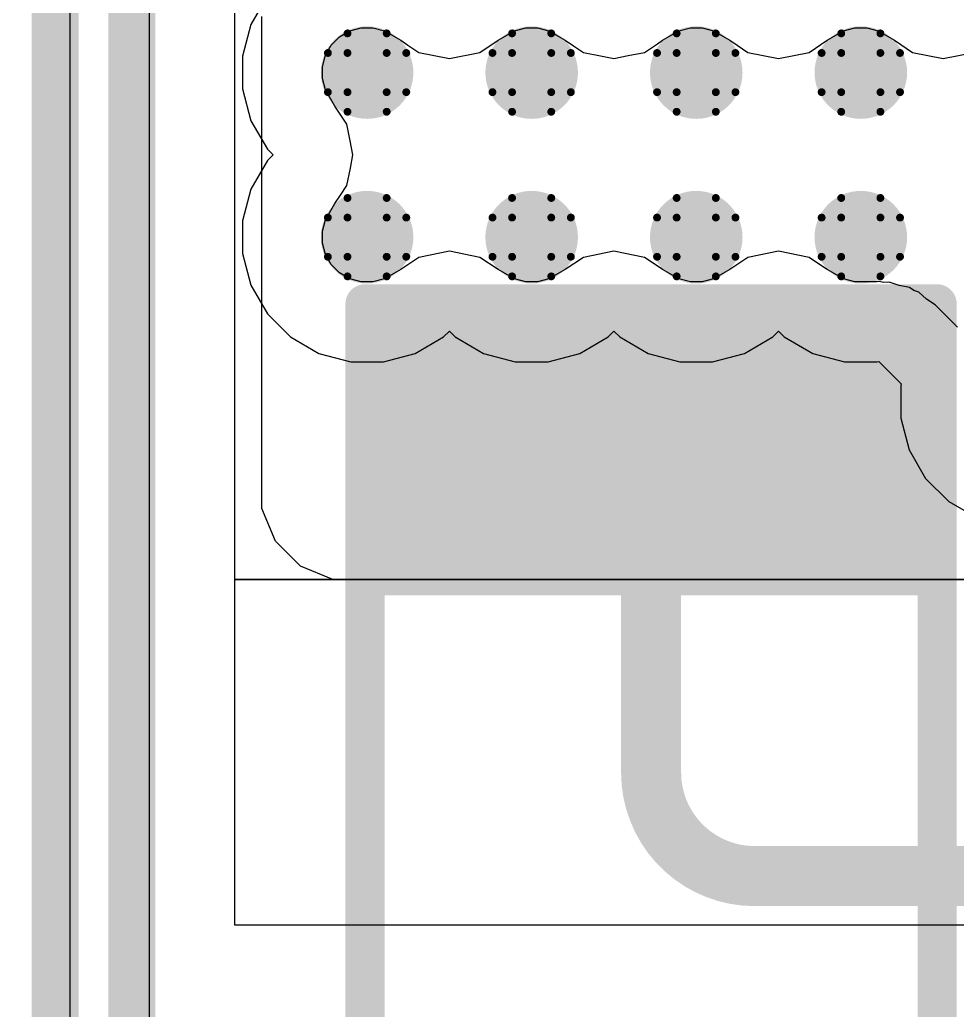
# Model space of a CAD drawing. Header units: inches. Extents: x -18 to 202, y -11 to 119.
# Drawn here: x 25.96 to 32.03, y 22.59 to 29.01 of the extents above; entities that cross this region are included whole.
import ezdxf

# ---------------------------------------------------------------- set-up
doc = ezdxf.new("R2010")
doc.units = ezdxf.units.IN
for name, color, linetype in [('Board Outline', 216, 'Continuous'), ('Bottom Layer', 5, 'Continuous'), ('Drill Drawing', 1, 'Continuous'), ('Ground', 16, 'Continuous'), ('Power', 76, 'Continuous'), ('Top Layer', 1, 'Continuous'), ('Top Overlay', 2, 'Continuous'), ('Top Paste', 8, 'Continuous'), ('Top Solder', 216, 'Continuous'), ('Via Holes', 16, 'Continuous')]:
    doc.layers.add(name, color=color, linetype=linetype)

# ---------------------------------------------------------------- blocks, each defined once
blk = doc.blocks.new('RES_2512_45')
at = {"layer": 'Top Layer'}
blk.add_hatch(color=1, dxfattribs=at).paths.add_polyline_path([(2.45, 1.7), (4.05, 1.7), (4.05, -1.7), (2.45, -1.7)])
at = {"layer": 'Top Paste'}
blk.add_hatch(color=8, dxfattribs=at).paths.add_polyline_path([(2.45, 1.7), (4.05, 1.7), (4.05, -1.7), (2.45, -1.7)])
at = {"layer": 'Top Solder'}
blk.add_hatch(color=216, dxfattribs=at).paths.add_polyline_path([(2.3484, 1.8016), (4.1516, 1.8016), (4.1516, -1.8016), (2.3484, -1.8016)])
at = {"layer": 'Top Overlay'}
for points in [[(-4.2418, 1.8542, 0.254, 0.254, 0), (4.2366, 1.8542, 0.254, 0.254, 0)], [(4.2366, 1.8542, 0.254, 0.254, 0), (4.2366, -1.8542, 0.254, 0.254, 0)], [(-4.2418, -1.8542, 0.254, 0.254, 0), (4.2366, -1.8542, 0.254, 0.254, 0)]]:
    blk.add_lwpolyline(points, format="xyseb", dxfattribs=at)
for points in [[(4.1731, 1.8542, 0.127, 0.127, 1), (4.3001, 1.8542, 0.127, 0.127, 1)], [(4.1731, 1.8542, 0.127, 0.127, 1), (4.3001, 1.8542, 0.127, 0.127, 1)], [(4.1731, -1.8542, 0.127, 0.127, 1), (4.3001, -1.8542, 0.127, 0.127, 1)], [(4.1731, -1.8542, 0.127, 0.127, 1), (4.3001, -1.8542, 0.127, 0.127, 1)]]:
    blk.add_lwpolyline(points, format="xyseb", close=True, dxfattribs=at)

msp = doc.modelspace()

# ---------------------------------------------------------------- hatches: boundary and pattern name
at = {"layer": 'Bottom Layer'}
h = msp.add_hatch(color=5, dxfattribs=at)
edge = h.paths.add_edge_path()
edge.add_arc((28.2069, 28.666), 0.3, 0, 360)
h = msp.add_hatch(color=5, dxfattribs=at)
edge = h.paths.add_edge_path()
edge.add_arc((29.2737, 28.666), 0.3, 0, 360)
h = msp.add_hatch(color=5, dxfattribs=at)
edge = h.paths.add_edge_path()
edge.add_arc((30.3405, 28.666), 0.3, 0, 360)
h = msp.add_hatch(color=5, dxfattribs=at)
edge = h.paths.add_edge_path()
edge.add_arc((31.4073, 28.666), 0.3, 0, 360)
h = msp.add_hatch(color=5, dxfattribs=at)
edge = h.paths.add_edge_path()
edge.add_arc((28.2069, 27.5992), 0.3, 0, 360)
h = msp.add_hatch(color=5, dxfattribs=at)
edge = h.paths.add_edge_path()
edge.add_arc((29.2737, 27.5992), 0.3, 0, 360)
h = msp.add_hatch(color=5, dxfattribs=at)
edge = h.paths.add_edge_path()
edge.add_arc((30.3405, 27.5992), 0.3, 0, 360)
h = msp.add_hatch(color=5, dxfattribs=at)
edge = h.paths.add_edge_path()
edge.add_arc((31.4073, 27.5992), 0.3, 0, 360)
at = {"layer": 'Ground'}
h = msp.add_hatch(color=16, dxfattribs=at)
edge = h.paths.add_edge_path()
edge.add_arc((28.2069, 28.666), 0.3, 0, 360)
h = msp.add_hatch(color=16, dxfattribs=at)
edge = h.paths.add_edge_path()
edge.add_arc((29.2737, 28.666), 0.3, 0, 360)
h = msp.add_hatch(color=16, dxfattribs=at)
edge = h.paths.add_edge_path()
edge.add_arc((30.3405, 28.666), 0.3, 0, 360)
h = msp.add_hatch(color=16, dxfattribs=at)
edge = h.paths.add_edge_path()
edge.add_arc((31.4073, 28.666), 0.3, 0, 360)
h = msp.add_hatch(color=16, dxfattribs=at)
edge = h.paths.add_edge_path()
edge.add_arc((28.2069, 27.5992), 0.3, 0, 360)
h = msp.add_hatch(color=16, dxfattribs=at)
edge = h.paths.add_edge_path()
edge.add_arc((29.2737, 27.5992), 0.3, 0, 360)
h = msp.add_hatch(color=16, dxfattribs=at)
edge = h.paths.add_edge_path()
edge.add_arc((30.3405, 27.5992), 0.3, 0, 360)
h = msp.add_hatch(color=16, dxfattribs=at)
edge = h.paths.add_edge_path()
edge.add_arc((31.4073, 27.5992), 0.3, 0, 360)
at = {"layer": 'Power'}
h = msp.add_hatch(color=76, dxfattribs=at)
edge = h.paths.add_edge_path()
edge.add_arc((28.2069, 28.666), 0.3, 0, 360)
h = msp.add_hatch(color=76, dxfattribs=at)
edge = h.paths.add_edge_path()
edge.add_arc((29.2737, 28.666), 0.3, 0, 360)
h = msp.add_hatch(color=76, dxfattribs=at)
edge = h.paths.add_edge_path()
edge.add_arc((30.3405, 28.666), 0.3, 0, 360)
h = msp.add_hatch(color=76, dxfattribs=at)
edge = h.paths.add_edge_path()
edge.add_arc((31.4073, 28.666), 0.3, 0, 360)
h = msp.add_hatch(color=76, dxfattribs=at)
edge = h.paths.add_edge_path()
edge.add_arc((28.2069, 27.5992), 0.3, 0, 360)
h = msp.add_hatch(color=76, dxfattribs=at)
edge = h.paths.add_edge_path()
edge.add_arc((29.2737, 27.5992), 0.3, 0, 360)
h = msp.add_hatch(color=76, dxfattribs=at)
edge = h.paths.add_edge_path()
edge.add_arc((30.3405, 27.5992), 0.3, 0, 360)
h = msp.add_hatch(color=76, dxfattribs=at)
edge = h.paths.add_edge_path()
edge.add_arc((31.4073, 27.5992), 0.3, 0, 360)
at = {"layer": 'Top Layer'}
h = msp.add_hatch(color=1, dxfattribs=at)
edge = h.paths.add_edge_path()
edge.add_arc((28.2069, 28.666), 0.3, 0, 360)
h = msp.add_hatch(color=1, dxfattribs=at)
edge = h.paths.add_edge_path()
edge.add_arc((29.2737, 28.666), 0.3, 0, 360)
h = msp.add_hatch(color=1, dxfattribs=at)
edge = h.paths.add_edge_path()
edge.add_arc((30.3405, 28.666), 0.3, 0, 360)
h = msp.add_hatch(color=1, dxfattribs=at)
edge = h.paths.add_edge_path()
edge.add_arc((31.4073, 28.666), 0.3, 0, 360)
h = msp.add_hatch(color=1, dxfattribs=at)
edge = h.paths.add_edge_path()
edge.add_arc((28.2069, 27.5992), 0.3, 0, 360)
h = msp.add_hatch(color=1, dxfattribs=at)
edge = h.paths.add_edge_path()
edge.add_arc((29.2737, 27.5992), 0.3, 0, 360)
h = msp.add_hatch(color=1, dxfattribs=at)
edge = h.paths.add_edge_path()
edge.add_arc((30.3405, 27.5992), 0.3, 0, 360)
h = msp.add_hatch(color=1, dxfattribs=at)
edge = h.paths.add_edge_path()
edge.add_arc((31.4073, 27.5992), 0.3, 0, 360)
at = {"layer": 'Via Holes'}
h = msp.add_hatch(color=7, dxfattribs=at)
edge = h.paths.add_edge_path()
edge.add_arc((28.2069, 28.666), 0.15, 0, 360)
h = msp.add_hatch(color=7, dxfattribs=at)
edge = h.paths.add_edge_path()
edge.add_arc((29.2737, 28.666), 0.15, 0, 360)
h = msp.add_hatch(color=7, dxfattribs=at)
edge = h.paths.add_edge_path()
edge.add_arc((30.3405, 28.666), 0.15, 0, 360)
h = msp.add_hatch(color=7, dxfattribs=at)
edge = h.paths.add_edge_path()
edge.add_arc((31.4073, 28.666), 0.15, 0, 360)
h = msp.add_hatch(color=7, dxfattribs=at)
edge = h.paths.add_edge_path()
edge.add_arc((28.2069, 27.5992), 0.15, 0, 360)
h = msp.add_hatch(color=7, dxfattribs=at)
edge = h.paths.add_edge_path()
edge.add_arc((29.2737, 27.5992), 0.15, 0, 360)
h = msp.add_hatch(color=7, dxfattribs=at)
edge = h.paths.add_edge_path()
edge.add_arc((30.3405, 27.5992), 0.15, 0, 360)
h = msp.add_hatch(color=7, dxfattribs=at)
edge = h.paths.add_edge_path()
edge.add_arc((31.4073, 27.5992), 0.15, 0, 360)

# ---------------------------------------------------------------- linework, layer by layer
at = {"layer": 'Board Outline'}
msp.add_lwpolyline([(44.2299, 62.3099, 0.254, 0.254, -3.535496), (7.5647, 62.2891, 0.254, 0.254, 0)], format="xyseb", dxfattribs=at)
at = {"layer": 'Bottom Layer'}
for p, q in [((26.279, 33.909), (26.279, 17.3816)), ((26.797, 17.3816), (26.797, 33.909)), ((27.5603, 29.1621), (27.4539, 28.9779)), ((27.4539, 28.9779), (27.3989, 28.7724)), ((28.0949, 28.9363), (28.1687, 28.9561)), ((28.1687, 28.9561), (28.2451, 28.9561)), ((28.2451, 28.9561), (28.3188, 28.9363)), ((29.1617, 28.9363), (29.2355, 28.9561)), ((29.2355, 28.9561), (29.3119, 28.9561)), ((29.3119, 28.9561), (29.3856, 28.9363)), ((30.2285, 28.9363), (30.3023, 28.9561)), ((30.3023, 28.9561), (30.3787, 28.9561)), ((30.3787, 28.9561), (30.4524, 28.9363)), ((31.2953, 28.9363), (31.3691, 28.9561)), ((31.3691, 28.9561), (31.4455, 28.9561)), ((31.4455, 28.9561), (31.5192, 28.9363)), ((27.9748, 28.8441), (28.0288, 28.8981)), ((28.0288, 28.8981), (28.0949, 28.9363)), ((28.3188, 28.9363), (28.4249, 28.8751)), ((29.0556, 28.8751), (29.1617, 28.9363)), ((29.3856, 28.9363), (29.4917, 28.8751)), ((30.1225, 28.8751), (30.2285, 28.9363)), ((30.4524, 28.9363), (30.5585, 28.8751)), ((31.1892, 28.8751), (31.2953, 28.9363)), ((31.5192, 28.9363), (31.6253, 28.8751)), ((27.9366, 28.778), (27.9748, 28.8441)), ((28.4249, 28.8751), (28.4716, 28.8438)), ((28.4716, 28.8438), (28.5421, 28.7968)), ((28.9385, 28.7968), (29.0556, 28.8751)), ((29.4917, 28.8751), (29.5453, 28.8392)), ((29.5453, 28.8392), (29.6089, 28.7968)), ((30.0053, 28.7968), (30.0898, 28.8532)), ((30.0898, 28.8532), (30.1225, 28.8751)), ((30.5585, 28.8751), (30.6052, 28.8438)), ((30.6052, 28.8438), (30.6757, 28.7968)), ((31.0721, 28.7968), (31.1892, 28.8751)), ((31.6253, 28.8751), (31.7425, 28.7968)), ((27.3989, 28.7724), (27.3989, 28.5597)), ((27.9168, 28.7042), (27.9366, 28.778)), ((28.5421, 28.7968), (28.7403, 28.7574)), ((28.7403, 28.7574), (28.9385, 28.7968)), ((29.6089, 28.7968), (29.6089, 28.7968)), ((29.6089, 28.7968), (29.6089, 28.7968)), ((29.6089, 28.7968), (29.7208, 28.7745)), ((29.7208, 28.7745), (29.8071, 28.7574)), ((29.8071, 28.7574), (29.8991, 28.7757)), ((29.8071, 28.7574), (29.8071, 28.7574)), ((29.8071, 28.7574), (29.8071, 28.7574)), ((29.8991, 28.7757), (30.0053, 28.7968)), ((30.0053, 28.7968), (30.0053, 28.7968)), ((30.0053, 28.7968), (30.0053, 28.7968)), ((30.6757, 28.7968), (30.8739, 28.7574)), ((30.8739, 28.7574), (31.0721, 28.7968)), ((31.7425, 28.7968), (31.9407, 28.7574)), ((31.9407, 28.7574), (32.1389, 28.7968)), ((27.9168, 28.6278), (27.9168, 28.7042)), ((27.9366, 28.5541), (27.9168, 28.6278)), ((27.3989, 28.5597), (27.4539, 28.3541)), ((27.9978, 28.448), (27.9366, 28.5541)), ((28.0197, 28.4153), (27.9978, 28.448)), ((28.0761, 28.3309), (28.0197, 28.4153)), ((27.4539, 28.3541), (27.5603, 28.1699)), ((28.0761, 28.3308), (28.0761, 28.3309)), ((28.0972, 28.2246), (28.0761, 28.3308)), ((28.0761, 28.3308), (28.0761, 28.3308)), ((28.1155, 28.1326), (28.0972, 28.2246)), ((27.5603, 28.1699), (27.5976, 28.1326)), ((27.5976, 28.1326), (27.5603, 28.0953)), ((28.0984, 28.0464), (28.1155, 28.1326)), ((28.1155, 28.1326), (28.1155, 28.1326)), ((28.1155, 28.1326), (28.1155, 28.1326)), ((27.5603, 28.0953), (27.4539, 27.9111)), ((28.0761, 27.9344), (28.0984, 28.0464)), ((28.0337, 27.8709), (28.0761, 27.9344)), ((28.0761, 27.9344), (28.0761, 27.9344)), ((28.0761, 27.9344), (28.0761, 27.9344)), ((27.4539, 27.9111), (27.3989, 27.7056)), ((27.9979, 27.8173), (28.0337, 27.8709)), ((27.9366, 27.7112), (27.9979, 27.8173)), ((27.3989, 27.7056), (27.3989, 27.4929)), ((27.9168, 27.6374), (27.9366, 27.7112)), ((27.9168, 27.561), (27.9168, 27.6374)), ((27.9366, 27.4873), (27.9168, 27.561)), ((27.3989, 27.4929), (27.4539, 27.2873)), ((27.9748, 27.4211), (27.9366, 27.4873)), ((28.7403, 27.5079), (28.5421, 27.4685)), ((28.9385, 27.4685), (28.7403, 27.5079)), ((29.8071, 27.5079), (29.6089, 27.4685)), ((30.0053, 27.4685), (29.8071, 27.5079)), ((30.8739, 27.5079), (30.6757, 27.4685)), ((31.0721, 27.4685), (30.8739, 27.5079)), ((28.0288, 27.3671), (27.9748, 27.4211)), ((28.5421, 27.4685), (28.4249, 27.3902)), ((29.0556, 27.3902), (28.9385, 27.4685)), ((29.6089, 27.4685), (29.4917, 27.3902)), ((30.1059, 27.4012), (30.0053, 27.4685)), ((30.6757, 27.4685), (30.5585, 27.3902)), ((31.1727, 27.4012), (31.0721, 27.4685)), ((28.0949, 27.3289), (28.0288, 27.3671)), ((28.4249, 27.3902), (28.3188, 27.3289)), ((29.1617, 27.3289), (29.0556, 27.3902)), ((29.4917, 27.3902), (29.3856, 27.3289)), ((30.1224, 27.3902), (30.1059, 27.4012)), ((30.2285, 27.3289), (30.1224, 27.3902)), ((30.5585, 27.3902), (30.4524, 27.3289)), ((31.1892, 27.3902), (31.1727, 27.4012)), ((31.2953, 27.3289), (31.1892, 27.3902)), ((27.4539, 27.2873), (27.5603, 27.1031)), ((28.1687, 27.3092), (28.0949, 27.3289)), ((28.2451, 27.3092), (28.1687, 27.3092)), ((28.3188, 27.3289), (28.2451, 27.3092)), ((29.2355, 27.3092), (29.1617, 27.3289)), ((29.3119, 27.3092), (29.2355, 27.3092)), ((29.3856, 27.3289), (29.3119, 27.3092)), ((30.3023, 27.3092), (30.2285, 27.3289)), ((30.3787, 27.3092), (30.3023, 27.3092)), ((30.4524, 27.3289), (30.3787, 27.3092)), ((31.3691, 27.3092), (31.2953, 27.3289)), ((31.5102, 27.3092), (31.3691, 27.3092)), ((31.5236, 27.3118), (31.5102, 27.3092)), ((31.5571, 27.3052), (31.5236, 27.3118)), ((31.5912, 27.3074), (31.5571, 27.3052)), ((31.6553, 27.2856), (31.5912, 27.3074)), ((31.7218, 27.2724), (31.6553, 27.2856)), ((31.7502, 27.2534), (31.7218, 27.2724)), ((31.7825, 27.2424), (31.7502, 27.2534)), ((31.8335, 27.1978), (31.7825, 27.2424)), ((31.8898, 27.1601), (31.8335, 27.1978)), ((32.035, 27.015), (31.8898, 27.1601)), ((27.5603, 27.1031), (27.7108, 26.9527)), ((28.703, 26.9527), (28.7403, 26.9899)), ((28.7403, 26.9899), (28.7776, 26.9527)), ((29.7698, 26.9527), (29.8071, 26.9899)), ((29.8071, 26.9899), (29.8444, 26.9527)), ((30.8366, 26.9527), (30.8739, 26.9899)), ((30.8739, 26.9899), (30.9112, 26.9527)), ((27.7108, 26.9527), (27.895, 26.8463)), ((28.5188, 26.8463), (28.703, 26.9527)), ((28.7776, 26.9527), (28.9618, 26.8463)), ((29.5856, 26.8463), (29.7698, 26.9527)), ((29.8444, 26.9527), (30.0286, 26.8463)), ((30.6524, 26.8463), (30.8366, 26.9527)), ((30.9112, 26.9527), (31.0954, 26.8463)), ((27.895, 26.8463), (28.1005, 26.7912)), ((28.3133, 26.7912), (28.5188, 26.8463)), ((28.9618, 26.8463), (29.1673, 26.7912)), ((29.3801, 26.7912), (29.5856, 26.8463)), ((30.0286, 26.8463), (30.2341, 26.7912)), ((30.4469, 26.7912), (30.6524, 26.8463)), ((31.0954, 26.8463), (31.3009, 26.7912)), ((28.1005, 26.7912), (28.3133, 26.7912)), ((29.1673, 26.7912), (29.3801, 26.7912)), ((30.2341, 26.7912), (30.4469, 26.7912)), ((31.3009, 26.7912), (31.5137, 26.7912)), ((31.5137, 26.7912), (31.5236, 26.7939)), ((31.5236, 26.7939), (31.6687, 26.6487)), ((31.6687, 26.6487), (31.6661, 26.6388)), ((31.6661, 26.6388), (31.6661, 26.4261)), ((31.6661, 26.4261), (31.7211, 26.2205)), ((31.7211, 26.2205), (31.8275, 26.0363)), ((31.8275, 26.0363), (31.978, 25.8859)), ((31.978, 25.8859), (32.1622, 25.7795))]:
    msp.add_line(p, q, dxfattribs=at)
at = {"layer": 'Drill Drawing'}
for points in [[(28.0799, 28.793, 0.0508, 0.0508, 0), (28.0799, 28.92, 0.0508, 0.0508, 0)], [(28.0799, 28.92, 0.0508, 0.0508, 0), (28.3339, 28.92, 0.0508, 0.0508, 0)], [(28.3339, 28.793, 0.0508, 0.0508, 0), (28.3339, 28.92, 0.0508, 0.0508, 0)], [(29.1467, 28.793, 0.0508, 0.0508, 0), (29.1467, 28.92, 0.0508, 0.0508, 0)], [(29.1467, 28.92, 0.0508, 0.0508, 0), (29.4007, 28.92, 0.0508, 0.0508, 0)], [(29.4007, 28.793, 0.0508, 0.0508, 0), (29.4007, 28.92, 0.0508, 0.0508, 0)], [(30.2135, 28.793, 0.0508, 0.0508, 0), (30.2135, 28.92, 0.0508, 0.0508, 0)], [(30.2135, 28.92, 0.0508, 0.0508, 0), (30.4675, 28.92, 0.0508, 0.0508, 0)], [(30.4675, 28.793, 0.0508, 0.0508, 0), (30.4675, 28.92, 0.0508, 0.0508, 0)], [(31.2803, 28.793, 0.0508, 0.0508, 0), (31.2803, 28.92, 0.0508, 0.0508, 0)], [(31.2803, 28.92, 0.0508, 0.0508, 0), (31.5343, 28.92, 0.0508, 0.0508, 0)], [(31.5343, 28.793, 0.0508, 0.0508, 0), (31.5343, 28.92, 0.0508, 0.0508, 0)], [(27.9529, 28.539, 0.0508, 0.0508, 0), (27.9529, 28.793, 0.0508, 0.0508, 0)], [(27.9529, 28.793, 0.0508, 0.0508, 0), (28.0799, 28.793, 0.0508, 0.0508, 0)], [(28.3339, 28.793, 0.0508, 0.0508, 0), (28.4609, 28.793, 0.0508, 0.0508, 0)], [(28.4609, 28.539, 0.0508, 0.0508, 0), (28.4609, 28.793, 0.0508, 0.0508, 0)], [(29.0197, 28.539, 0.0508, 0.0508, 0), (29.0197, 28.793, 0.0508, 0.0508, 0)], [(29.0197, 28.793, 0.0508, 0.0508, 0), (29.1467, 28.793, 0.0508, 0.0508, 0)], [(29.4007, 28.793, 0.0508, 0.0508, 0), (29.5277, 28.793, 0.0508, 0.0508, 0)], [(29.5277, 28.539, 0.0508, 0.0508, 0), (29.5277, 28.793, 0.0508, 0.0508, 0)], [(30.0865, 28.539, 0.0508, 0.0508, 0), (30.0865, 28.793, 0.0508, 0.0508, 0)], [(30.0865, 28.793, 0.0508, 0.0508, 0), (30.2135, 28.793, 0.0508, 0.0508, 0)], [(30.4675, 28.793, 0.0508, 0.0508, 0), (30.5945, 28.793, 0.0508, 0.0508, 0)], [(30.5945, 28.539, 0.0508, 0.0508, 0), (30.5945, 28.793, 0.0508, 0.0508, 0)], [(31.1533, 28.539, 0.0508, 0.0508, 0), (31.1533, 28.793, 0.0508, 0.0508, 0)], [(31.1533, 28.793, 0.0508, 0.0508, 0), (31.2803, 28.793, 0.0508, 0.0508, 0)], [(31.5343, 28.793, 0.0508, 0.0508, 0), (31.6613, 28.793, 0.0508, 0.0508, 0)], [(31.6613, 28.539, 0.0508, 0.0508, 0), (31.6613, 28.793, 0.0508, 0.0508, 0)], [(27.9529, 28.539, 0.0508, 0.0508, 0), (28.0799, 28.539, 0.0508, 0.0508, 0)], [(28.0799, 28.412, 0.0508, 0.0508, 0), (28.0799, 28.539, 0.0508, 0.0508, 0)], [(28.3339, 28.539, 0.0508, 0.0508, 0), (28.4609, 28.539, 0.0508, 0.0508, 0)], [(28.3339, 28.412, 0.0508, 0.0508, 0), (28.3339, 28.539, 0.0508, 0.0508, 0)], [(29.0197, 28.539, 0.0508, 0.0508, 0), (29.1467, 28.539, 0.0508, 0.0508, 0)], [(29.1467, 28.412, 0.0508, 0.0508, 0), (29.1467, 28.539, 0.0508, 0.0508, 0)], [(29.4007, 28.539, 0.0508, 0.0508, 0), (29.5277, 28.539, 0.0508, 0.0508, 0)], [(29.4007, 28.412, 0.0508, 0.0508, 0), (29.4007, 28.539, 0.0508, 0.0508, 0)], [(30.0865, 28.539, 0.0508, 0.0508, 0), (30.2135, 28.539, 0.0508, 0.0508, 0)], [(30.2135, 28.412, 0.0508, 0.0508, 0), (30.2135, 28.539, 0.0508, 0.0508, 0)], [(30.4675, 28.539, 0.0508, 0.0508, 0), (30.5945, 28.539, 0.0508, 0.0508, 0)], [(30.4675, 28.412, 0.0508, 0.0508, 0), (30.4675, 28.539, 0.0508, 0.0508, 0)], [(31.1533, 28.539, 0.0508, 0.0508, 0), (31.2803, 28.539, 0.0508, 0.0508, 0)], [(31.2803, 28.412, 0.0508, 0.0508, 0), (31.2803, 28.539, 0.0508, 0.0508, 0)], [(31.5343, 28.539, 0.0508, 0.0508, 0), (31.6613, 28.539, 0.0508, 0.0508, 0)], [(31.5343, 28.412, 0.0508, 0.0508, 0), (31.5343, 28.539, 0.0508, 0.0508, 0)], [(28.0799, 28.412, 0.0508, 0.0508, 0), (28.3339, 28.412, 0.0508, 0.0508, 0)], [(29.1467, 28.412, 0.0508, 0.0508, 0), (29.4007, 28.412, 0.0508, 0.0508, 0)], [(30.2135, 28.412, 0.0508, 0.0508, 0), (30.4675, 28.412, 0.0508, 0.0508, 0)], [(31.2803, 28.412, 0.0508, 0.0508, 0), (31.5343, 28.412, 0.0508, 0.0508, 0)], [(28.0799, 27.7262, 0.0508, 0.0508, 0), (28.0799, 27.8532, 0.0508, 0.0508, 0)], [(28.0799, 27.8532, 0.0508, 0.0508, 0), (28.3339, 27.8532, 0.0508, 0.0508, 0)], [(28.3339, 27.7262, 0.0508, 0.0508, 0), (28.3339, 27.8532, 0.0508, 0.0508, 0)], [(29.1467, 27.7262, 0.0508, 0.0508, 0), (29.1467, 27.8532, 0.0508, 0.0508, 0)], [(29.1467, 27.8532, 0.0508, 0.0508, 0), (29.4007, 27.8532, 0.0508, 0.0508, 0)], [(29.4007, 27.7262, 0.0508, 0.0508, 0), (29.4007, 27.8532, 0.0508, 0.0508, 0)], [(30.2135, 27.7262, 0.0508, 0.0508, 0), (30.2135, 27.8532, 0.0508, 0.0508, 0)], [(30.2135, 27.8532, 0.0508, 0.0508, 0), (30.4675, 27.8532, 0.0508, 0.0508, 0)], [(30.4675, 27.7262, 0.0508, 0.0508, 0), (30.4675, 27.8532, 0.0508, 0.0508, 0)], [(31.2803, 27.7262, 0.0508, 0.0508, 0), (31.2803, 27.8532, 0.0508, 0.0508, 0)], [(31.2803, 27.8532, 0.0508, 0.0508, 0), (31.5343, 27.8532, 0.0508, 0.0508, 0)], [(31.5343, 27.7262, 0.0508, 0.0508, 0), (31.5343, 27.8532, 0.0508, 0.0508, 0)], [(27.9529, 27.4722, 0.0508, 0.0508, 0), (27.9529, 27.7262, 0.0508, 0.0508, 0)], [(27.9529, 27.7262, 0.0508, 0.0508, 0), (28.0799, 27.7262, 0.0508, 0.0508, 0)], [(28.3339, 27.7262, 0.0508, 0.0508, 0), (28.4609, 27.7262, 0.0508, 0.0508, 0)], [(28.4609, 27.4722, 0.0508, 0.0508, 0), (28.4609, 27.7262, 0.0508, 0.0508, 0)], [(29.0197, 27.4722, 0.0508, 0.0508, 0), (29.0197, 27.7262, 0.0508, 0.0508, 0)], [(29.0197, 27.7262, 0.0508, 0.0508, 0), (29.1467, 27.7262, 0.0508, 0.0508, 0)], [(29.4007, 27.7262, 0.0508, 0.0508, 0), (29.5277, 27.7262, 0.0508, 0.0508, 0)], [(29.5277, 27.4722, 0.0508, 0.0508, 0), (29.5277, 27.7262, 0.0508, 0.0508, 0)], [(30.0865, 27.4722, 0.0508, 0.0508, 0), (30.0865, 27.7262, 0.0508, 0.0508, 0)], [(30.0865, 27.7262, 0.0508, 0.0508, 0), (30.2135, 27.7262, 0.0508, 0.0508, 0)], [(30.4675, 27.7262, 0.0508, 0.0508, 0), (30.5945, 27.7262, 0.0508, 0.0508, 0)], [(30.5945, 27.4722, 0.0508, 0.0508, 0), (30.5945, 27.7262, 0.0508, 0.0508, 0)], [(31.1533, 27.4722, 0.0508, 0.0508, 0), (31.1533, 27.7262, 0.0508, 0.0508, 0)], [(31.1533, 27.7262, 0.0508, 0.0508, 0), (31.2803, 27.7262, 0.0508, 0.0508, 0)], [(31.5343, 27.7262, 0.0508, 0.0508, 0), (31.6613, 27.7262, 0.0508, 0.0508, 0)], [(31.6613, 27.4722, 0.0508, 0.0508, 0), (31.6613, 27.7262, 0.0508, 0.0508, 0)], [(27.9529, 27.4722, 0.0508, 0.0508, 0), (28.0799, 27.4722, 0.0508, 0.0508, 0)], [(28.0799, 27.3452, 0.0508, 0.0508, 0), (28.0799, 27.4722, 0.0508, 0.0508, 0)], [(28.3339, 27.4722, 0.0508, 0.0508, 0), (28.4609, 27.4722, 0.0508, 0.0508, 0)], [(28.3339, 27.3452, 0.0508, 0.0508, 0), (28.3339, 27.4722, 0.0508, 0.0508, 0)], [(29.0197, 27.4722, 0.0508, 0.0508, 0), (29.1467, 27.4722, 0.0508, 0.0508, 0)], [(29.1467, 27.3452, 0.0508, 0.0508, 0), (29.1467, 27.4722, 0.0508, 0.0508, 0)], [(29.4007, 27.4722, 0.0508, 0.0508, 0), (29.5277, 27.4722, 0.0508, 0.0508, 0)], [(29.4007, 27.3452, 0.0508, 0.0508, 0), (29.4007, 27.4722, 0.0508, 0.0508, 0)], [(30.0865, 27.4722, 0.0508, 0.0508, 0), (30.2135, 27.4722, 0.0508, 0.0508, 0)], [(30.2135, 27.3452, 0.0508, 0.0508, 0), (30.2135, 27.4722, 0.0508, 0.0508, 0)], [(30.4675, 27.4722, 0.0508, 0.0508, 0), (30.5945, 27.4722, 0.0508, 0.0508, 0)], [(30.4675, 27.3452, 0.0508, 0.0508, 0), (30.4675, 27.4722, 0.0508, 0.0508, 0)], [(31.1533, 27.4722, 0.0508, 0.0508, 0), (31.2803, 27.4722, 0.0508, 0.0508, 0)], [(31.2803, 27.3452, 0.0508, 0.0508, 0), (31.2803, 27.4722, 0.0508, 0.0508, 0)], [(31.5343, 27.4722, 0.0508, 0.0508, 0), (31.6613, 27.4722, 0.0508, 0.0508, 0)], [(31.5343, 27.3452, 0.0508, 0.0508, 0), (31.5343, 27.4722, 0.0508, 0.0508, 0)], [(28.0799, 27.3452, 0.0508, 0.0508, 0), (28.3339, 27.3452, 0.0508, 0.0508, 0)], [(29.1467, 27.3452, 0.0508, 0.0508, 0), (29.4007, 27.3452, 0.0508, 0.0508, 0)], [(30.2135, 27.3452, 0.0508, 0.0508, 0), (30.4675, 27.3452, 0.0508, 0.0508, 0)], [(31.2803, 27.3452, 0.0508, 0.0508, 0), (31.5343, 27.3452, 0.0508, 0.0508, 0)]]:
    msp.add_lwpolyline(points, format="xyseb", dxfattribs=at)
for points in [[(28.0672, 28.92, 0.0254, 0.0254, 1), (28.0926, 28.92, 0.0254, 0.0254, 1)], [(28.0672, 28.92, 0.0254, 0.0254, 1), (28.0926, 28.92, 0.0254, 0.0254, 1)], [(28.3212, 28.92, 0.0254, 0.0254, 1), (28.3466, 28.92, 0.0254, 0.0254, 1)], [(28.3212, 28.92, 0.0254, 0.0254, 1), (28.3466, 28.92, 0.0254, 0.0254, 1)], [(29.134, 28.92, 0.0254, 0.0254, 1), (29.1594, 28.92, 0.0254, 0.0254, 1)], [(29.134, 28.92, 0.0254, 0.0254, 1), (29.1594, 28.92, 0.0254, 0.0254, 1)], [(29.388, 28.92, 0.0254, 0.0254, 1), (29.4134, 28.92, 0.0254, 0.0254, 1)], [(29.388, 28.92, 0.0254, 0.0254, 1), (29.4134, 28.92, 0.0254, 0.0254, 1)], [(30.2008, 28.92, 0.0254, 0.0254, 1), (30.2262, 28.92, 0.0254, 0.0254, 1)], [(30.2008, 28.92, 0.0254, 0.0254, 1), (30.2262, 28.92, 0.0254, 0.0254, 1)], [(30.4548, 28.92, 0.0254, 0.0254, 1), (30.4802, 28.92, 0.0254, 0.0254, 1)], [(30.4548, 28.92, 0.0254, 0.0254, 1), (30.4802, 28.92, 0.0254, 0.0254, 1)], [(31.2676, 28.92, 0.0254, 0.0254, 1), (31.293, 28.92, 0.0254, 0.0254, 1)], [(31.2676, 28.92, 0.0254, 0.0254, 1), (31.293, 28.92, 0.0254, 0.0254, 1)], [(31.5216, 28.92, 0.0254, 0.0254, 1), (31.547, 28.92, 0.0254, 0.0254, 1)], [(31.5216, 28.92, 0.0254, 0.0254, 1), (31.547, 28.92, 0.0254, 0.0254, 1)], [(27.9402, 28.793, 0.0254, 0.0254, 1), (27.9656, 28.793, 0.0254, 0.0254, 1)], [(27.9402, 28.793, 0.0254, 0.0254, 1), (27.9656, 28.793, 0.0254, 0.0254, 1)], [(28.0672, 28.793, 0.0254, 0.0254, 1), (28.0926, 28.793, 0.0254, 0.0254, 1)], [(28.0672, 28.793, 0.0254, 0.0254, 1), (28.0926, 28.793, 0.0254, 0.0254, 1)], [(28.3212, 28.793, 0.0254, 0.0254, 1), (28.3466, 28.793, 0.0254, 0.0254, 1)], [(28.3212, 28.793, 0.0254, 0.0254, 1), (28.3466, 28.793, 0.0254, 0.0254, 1)], [(28.4482, 28.793, 0.0254, 0.0254, 1), (28.4736, 28.793, 0.0254, 0.0254, 1)], [(28.4482, 28.793, 0.0254, 0.0254, 1), (28.4736, 28.793, 0.0254, 0.0254, 1)], [(29.007, 28.793, 0.0254, 0.0254, 1), (29.0324, 28.793, 0.0254, 0.0254, 1)], [(29.007, 28.793, 0.0254, 0.0254, 1), (29.0324, 28.793, 0.0254, 0.0254, 1)], [(29.134, 28.793, 0.0254, 0.0254, 1), (29.1594, 28.793, 0.0254, 0.0254, 1)], [(29.134, 28.793, 0.0254, 0.0254, 1), (29.1594, 28.793, 0.0254, 0.0254, 1)], [(29.388, 28.793, 0.0254, 0.0254, 1), (29.4134, 28.793, 0.0254, 0.0254, 1)], [(29.388, 28.793, 0.0254, 0.0254, 1), (29.4134, 28.793, 0.0254, 0.0254, 1)], [(29.515, 28.793, 0.0254, 0.0254, 1), (29.5404, 28.793, 0.0254, 0.0254, 1)], [(29.515, 28.793, 0.0254, 0.0254, 1), (29.5404, 28.793, 0.0254, 0.0254, 1)], [(30.0738, 28.793, 0.0254, 0.0254, 1), (30.0992, 28.793, 0.0254, 0.0254, 1)], [(30.0738, 28.793, 0.0254, 0.0254, 1), (30.0992, 28.793, 0.0254, 0.0254, 1)], [(30.2008, 28.793, 0.0254, 0.0254, 1), (30.2262, 28.793, 0.0254, 0.0254, 1)], [(30.2008, 28.793, 0.0254, 0.0254, 1), (30.2262, 28.793, 0.0254, 0.0254, 1)], [(30.4548, 28.793, 0.0254, 0.0254, 1), (30.4802, 28.793, 0.0254, 0.0254, 1)], [(30.4548, 28.793, 0.0254, 0.0254, 1), (30.4802, 28.793, 0.0254, 0.0254, 1)], [(30.5818, 28.793, 0.0254, 0.0254, 1), (30.6072, 28.793, 0.0254, 0.0254, 1)], [(30.5818, 28.793, 0.0254, 0.0254, 1), (30.6072, 28.793, 0.0254, 0.0254, 1)], [(31.1406, 28.793, 0.0254, 0.0254, 1), (31.166, 28.793, 0.0254, 0.0254, 1)], [(31.1406, 28.793, 0.0254, 0.0254, 1), (31.166, 28.793, 0.0254, 0.0254, 1)], [(31.2676, 28.793, 0.0254, 0.0254, 1), (31.293, 28.793, 0.0254, 0.0254, 1)], [(31.2676, 28.793, 0.0254, 0.0254, 1), (31.293, 28.793, 0.0254, 0.0254, 1)], [(31.5216, 28.793, 0.0254, 0.0254, 1), (31.547, 28.793, 0.0254, 0.0254, 1)], [(31.5216, 28.793, 0.0254, 0.0254, 1), (31.547, 28.793, 0.0254, 0.0254, 1)], [(31.6486, 28.793, 0.0254, 0.0254, 1), (31.674, 28.793, 0.0254, 0.0254, 1)], [(31.6486, 28.793, 0.0254, 0.0254, 1), (31.674, 28.793, 0.0254, 0.0254, 1)], [(27.9402, 28.539, 0.0254, 0.0254, 1), (27.9656, 28.539, 0.0254, 0.0254, 1)], [(27.9402, 28.539, 0.0254, 0.0254, 1), (27.9656, 28.539, 0.0254, 0.0254, 1)], [(28.0672, 28.539, 0.0254, 0.0254, 1), (28.0926, 28.539, 0.0254, 0.0254, 1)], [(28.0672, 28.539, 0.0254, 0.0254, 1), (28.0926, 28.539, 0.0254, 0.0254, 1)], [(28.3212, 28.539, 0.0254, 0.0254, 1), (28.3466, 28.539, 0.0254, 0.0254, 1)], [(28.3212, 28.539, 0.0254, 0.0254, 1), (28.3466, 28.539, 0.0254, 0.0254, 1)], [(28.4482, 28.539, 0.0254, 0.0254, 1), (28.4736, 28.539, 0.0254, 0.0254, 1)], [(28.4482, 28.539, 0.0254, 0.0254, 1), (28.4736, 28.539, 0.0254, 0.0254, 1)], [(29.007, 28.539, 0.0254, 0.0254, 1), (29.0324, 28.539, 0.0254, 0.0254, 1)], [(29.007, 28.539, 0.0254, 0.0254, 1), (29.0324, 28.539, 0.0254, 0.0254, 1)], [(29.134, 28.539, 0.0254, 0.0254, 1), (29.1594, 28.539, 0.0254, 0.0254, 1)], [(29.134, 28.539, 0.0254, 0.0254, 1), (29.1594, 28.539, 0.0254, 0.0254, 1)], [(29.388, 28.539, 0.0254, 0.0254, 1), (29.4134, 28.539, 0.0254, 0.0254, 1)], [(29.388, 28.539, 0.0254, 0.0254, 1), (29.4134, 28.539, 0.0254, 0.0254, 1)], [(29.515, 28.539, 0.0254, 0.0254, 1), (29.5404, 28.539, 0.0254, 0.0254, 1)], [(29.515, 28.539, 0.0254, 0.0254, 1), (29.5404, 28.539, 0.0254, 0.0254, 1)], [(30.0738, 28.539, 0.0254, 0.0254, 1), (30.0992, 28.539, 0.0254, 0.0254, 1)], [(30.0738, 28.539, 0.0254, 0.0254, 1), (30.0992, 28.539, 0.0254, 0.0254, 1)], [(30.2008, 28.539, 0.0254, 0.0254, 1), (30.2262, 28.539, 0.0254, 0.0254, 1)], [(30.2008, 28.539, 0.0254, 0.0254, 1), (30.2262, 28.539, 0.0254, 0.0254, 1)], [(30.4548, 28.539, 0.0254, 0.0254, 1), (30.4802, 28.539, 0.0254, 0.0254, 1)], [(30.4548, 28.539, 0.0254, 0.0254, 1), (30.4802, 28.539, 0.0254, 0.0254, 1)], [(30.5818, 28.539, 0.0254, 0.0254, 1), (30.6072, 28.539, 0.0254, 0.0254, 1)], [(30.5818, 28.539, 0.0254, 0.0254, 1), (30.6072, 28.539, 0.0254, 0.0254, 1)], [(31.1406, 28.539, 0.0254, 0.0254, 1), (31.166, 28.539, 0.0254, 0.0254, 1)], [(31.1406, 28.539, 0.0254, 0.0254, 1), (31.166, 28.539, 0.0254, 0.0254, 1)], [(31.2676, 28.539, 0.0254, 0.0254, 1), (31.293, 28.539, 0.0254, 0.0254, 1)], [(31.2676, 28.539, 0.0254, 0.0254, 1), (31.293, 28.539, 0.0254, 0.0254, 1)], [(31.5216, 28.539, 0.0254, 0.0254, 1), (31.547, 28.539, 0.0254, 0.0254, 1)], [(31.5216, 28.539, 0.0254, 0.0254, 1), (31.547, 28.539, 0.0254, 0.0254, 1)], [(31.6486, 28.539, 0.0254, 0.0254, 1), (31.674, 28.539, 0.0254, 0.0254, 1)], [(31.6486, 28.539, 0.0254, 0.0254, 1), (31.674, 28.539, 0.0254, 0.0254, 1)], [(28.0672, 28.412, 0.0254, 0.0254, 1), (28.0926, 28.412, 0.0254, 0.0254, 1)], [(28.0672, 28.412, 0.0254, 0.0254, 1), (28.0926, 28.412, 0.0254, 0.0254, 1)], [(28.3212, 28.412, 0.0254, 0.0254, 1), (28.3466, 28.412, 0.0254, 0.0254, 1)], [(28.3212, 28.412, 0.0254, 0.0254, 1), (28.3466, 28.412, 0.0254, 0.0254, 1)], [(29.134, 28.412, 0.0254, 0.0254, 1), (29.1594, 28.412, 0.0254, 0.0254, 1)], [(29.134, 28.412, 0.0254, 0.0254, 1), (29.1594, 28.412, 0.0254, 0.0254, 1)], [(29.388, 28.412, 0.0254, 0.0254, 1), (29.4134, 28.412, 0.0254, 0.0254, 1)], [(29.388, 28.412, 0.0254, 0.0254, 1), (29.4134, 28.412, 0.0254, 0.0254, 1)], [(30.2008, 28.412, 0.0254, 0.0254, 1), (30.2262, 28.412, 0.0254, 0.0254, 1)], [(30.2008, 28.412, 0.0254, 0.0254, 1), (30.2262, 28.412, 0.0254, 0.0254, 1)], [(30.4548, 28.412, 0.0254, 0.0254, 1), (30.4802, 28.412, 0.0254, 0.0254, 1)], [(30.4548, 28.412, 0.0254, 0.0254, 1), (30.4802, 28.412, 0.0254, 0.0254, 1)], [(31.2676, 28.412, 0.0254, 0.0254, 1), (31.293, 28.412, 0.0254, 0.0254, 1)], [(31.2676, 28.412, 0.0254, 0.0254, 1), (31.293, 28.412, 0.0254, 0.0254, 1)], [(31.5216, 28.412, 0.0254, 0.0254, 1), (31.547, 28.412, 0.0254, 0.0254, 1)], [(31.5216, 28.412, 0.0254, 0.0254, 1), (31.547, 28.412, 0.0254, 0.0254, 1)], [(28.0672, 27.8532, 0.0254, 0.0254, 1), (28.0926, 27.8532, 0.0254, 0.0254, 1)], [(28.0672, 27.8532, 0.0254, 0.0254, 1), (28.0926, 27.8532, 0.0254, 0.0254, 1)], [(28.3212, 27.8532, 0.0254, 0.0254, 1), (28.3466, 27.8532, 0.0254, 0.0254, 1)], [(28.3212, 27.8532, 0.0254, 0.0254, 1), (28.3466, 27.8532, 0.0254, 0.0254, 1)], [(29.134, 27.8532, 0.0254, 0.0254, 1), (29.1594, 27.8532, 0.0254, 0.0254, 1)], [(29.134, 27.8532, 0.0254, 0.0254, 1), (29.1594, 27.8532, 0.0254, 0.0254, 1)], [(29.388, 27.8532, 0.0254, 0.0254, 1), (29.4134, 27.8532, 0.0254, 0.0254, 1)], [(29.388, 27.8532, 0.0254, 0.0254, 1), (29.4134, 27.8532, 0.0254, 0.0254, 1)], [(30.2008, 27.8532, 0.0254, 0.0254, 1), (30.2262, 27.8532, 0.0254, 0.0254, 1)], [(30.2008, 27.8532, 0.0254, 0.0254, 1), (30.2262, 27.8532, 0.0254, 0.0254, 1)], [(30.4548, 27.8532, 0.0254, 0.0254, 1), (30.4802, 27.8532, 0.0254, 0.0254, 1)], [(30.4548, 27.8532, 0.0254, 0.0254, 1), (30.4802, 27.8532, 0.0254, 0.0254, 1)], [(31.2676, 27.8532, 0.0254, 0.0254, 1), (31.293, 27.8532, 0.0254, 0.0254, 1)], [(31.2676, 27.8532, 0.0254, 0.0254, 1), (31.293, 27.8532, 0.0254, 0.0254, 1)], [(31.5216, 27.8532, 0.0254, 0.0254, 1), (31.547, 27.8532, 0.0254, 0.0254, 1)], [(31.5216, 27.8532, 0.0254, 0.0254, 1), (31.547, 27.8532, 0.0254, 0.0254, 1)], [(27.9402, 27.7262, 0.0254, 0.0254, 1), (27.9656, 27.7262, 0.0254, 0.0254, 1)], [(27.9402, 27.7262, 0.0254, 0.0254, 1), (27.9656, 27.7262, 0.0254, 0.0254, 1)], [(28.0672, 27.7262, 0.0254, 0.0254, 1), (28.0926, 27.7262, 0.0254, 0.0254, 1)], [(28.0672, 27.7262, 0.0254, 0.0254, 1), (28.0926, 27.7262, 0.0254, 0.0254, 1)], [(28.3212, 27.7262, 0.0254, 0.0254, 1), (28.3466, 27.7262, 0.0254, 0.0254, 1)], [(28.3212, 27.7262, 0.0254, 0.0254, 1), (28.3466, 27.7262, 0.0254, 0.0254, 1)], [(28.4482, 27.7262, 0.0254, 0.0254, 1), (28.4736, 27.7262, 0.0254, 0.0254, 1)], [(28.4482, 27.7262, 0.0254, 0.0254, 1), (28.4736, 27.7262, 0.0254, 0.0254, 1)], [(29.007, 27.7262, 0.0254, 0.0254, 1), (29.0324, 27.7262, 0.0254, 0.0254, 1)], [(29.007, 27.7262, 0.0254, 0.0254, 1), (29.0324, 27.7262, 0.0254, 0.0254, 1)], [(29.134, 27.7262, 0.0254, 0.0254, 1), (29.1594, 27.7262, 0.0254, 0.0254, 1)], [(29.134, 27.7262, 0.0254, 0.0254, 1), (29.1594, 27.7262, 0.0254, 0.0254, 1)], [(29.388, 27.7262, 0.0254, 0.0254, 1), (29.4134, 27.7262, 0.0254, 0.0254, 1)], [(29.388, 27.7262, 0.0254, 0.0254, 1), (29.4134, 27.7262, 0.0254, 0.0254, 1)], [(29.515, 27.7262, 0.0254, 0.0254, 1), (29.5404, 27.7262, 0.0254, 0.0254, 1)], [(29.515, 27.7262, 0.0254, 0.0254, 1), (29.5404, 27.7262, 0.0254, 0.0254, 1)], [(30.0738, 27.7262, 0.0254, 0.0254, 1), (30.0992, 27.7262, 0.0254, 0.0254, 1)], [(30.0738, 27.7262, 0.0254, 0.0254, 1), (30.0992, 27.7262, 0.0254, 0.0254, 1)], [(30.2008, 27.7262, 0.0254, 0.0254, 1), (30.2262, 27.7262, 0.0254, 0.0254, 1)], [(30.2008, 27.7262, 0.0254, 0.0254, 1), (30.2262, 27.7262, 0.0254, 0.0254, 1)], [(30.4548, 27.7262, 0.0254, 0.0254, 1), (30.4802, 27.7262, 0.0254, 0.0254, 1)], [(30.4548, 27.7262, 0.0254, 0.0254, 1), (30.4802, 27.7262, 0.0254, 0.0254, 1)], [(30.5818, 27.7262, 0.0254, 0.0254, 1), (30.6072, 27.7262, 0.0254, 0.0254, 1)], [(30.5818, 27.7262, 0.0254, 0.0254, 1), (30.6072, 27.7262, 0.0254, 0.0254, 1)], [(31.1406, 27.7262, 0.0254, 0.0254, 1), (31.166, 27.7262, 0.0254, 0.0254, 1)], [(31.1406, 27.7262, 0.0254, 0.0254, 1), (31.166, 27.7262, 0.0254, 0.0254, 1)], [(31.2676, 27.7262, 0.0254, 0.0254, 1), (31.293, 27.7262, 0.0254, 0.0254, 1)], [(31.2676, 27.7262, 0.0254, 0.0254, 1), (31.293, 27.7262, 0.0254, 0.0254, 1)], [(31.5216, 27.7262, 0.0254, 0.0254, 1), (31.547, 27.7262, 0.0254, 0.0254, 1)], [(31.5216, 27.7262, 0.0254, 0.0254, 1), (31.547, 27.7262, 0.0254, 0.0254, 1)], [(31.6486, 27.7262, 0.0254, 0.0254, 1), (31.674, 27.7262, 0.0254, 0.0254, 1)], [(31.6486, 27.7262, 0.0254, 0.0254, 1), (31.674, 27.7262, 0.0254, 0.0254, 1)], [(27.9402, 27.4722, 0.0254, 0.0254, 1), (27.9656, 27.4722, 0.0254, 0.0254, 1)], [(27.9402, 27.4722, 0.0254, 0.0254, 1), (27.9656, 27.4722, 0.0254, 0.0254, 1)], [(28.0672, 27.4722, 0.0254, 0.0254, 1), (28.0926, 27.4722, 0.0254, 0.0254, 1)], [(28.0672, 27.4722, 0.0254, 0.0254, 1), (28.0926, 27.4722, 0.0254, 0.0254, 1)], [(28.3212, 27.4722, 0.0254, 0.0254, 1), (28.3466, 27.4722, 0.0254, 0.0254, 1)], [(28.3212, 27.4722, 0.0254, 0.0254, 1), (28.3466, 27.4722, 0.0254, 0.0254, 1)], [(28.4482, 27.4722, 0.0254, 0.0254, 1), (28.4736, 27.4722, 0.0254, 0.0254, 1)], [(28.4482, 27.4722, 0.0254, 0.0254, 1), (28.4736, 27.4722, 0.0254, 0.0254, 1)], [(29.007, 27.4722, 0.0254, 0.0254, 1), (29.0324, 27.4722, 0.0254, 0.0254, 1)], [(29.007, 27.4722, 0.0254, 0.0254, 1), (29.0324, 27.4722, 0.0254, 0.0254, 1)], [(29.134, 27.4722, 0.0254, 0.0254, 1), (29.1594, 27.4722, 0.0254, 0.0254, 1)], [(29.134, 27.4722, 0.0254, 0.0254, 1), (29.1594, 27.4722, 0.0254, 0.0254, 1)], [(29.388, 27.4722, 0.0254, 0.0254, 1), (29.4134, 27.4722, 0.0254, 0.0254, 1)], [(29.388, 27.4722, 0.0254, 0.0254, 1), (29.4134, 27.4722, 0.0254, 0.0254, 1)], [(29.515, 27.4722, 0.0254, 0.0254, 1), (29.5404, 27.4722, 0.0254, 0.0254, 1)], [(29.515, 27.4722, 0.0254, 0.0254, 1), (29.5404, 27.4722, 0.0254, 0.0254, 1)], [(30.0738, 27.4722, 0.0254, 0.0254, 1), (30.0992, 27.4722, 0.0254, 0.0254, 1)], [(30.0738, 27.4722, 0.0254, 0.0254, 1), (30.0992, 27.4722, 0.0254, 0.0254, 1)], [(30.2008, 27.4722, 0.0254, 0.0254, 1), (30.2262, 27.4722, 0.0254, 0.0254, 1)], [(30.2008, 27.4722, 0.0254, 0.0254, 1), (30.2262, 27.4722, 0.0254, 0.0254, 1)], [(30.4548, 27.4722, 0.0254, 0.0254, 1), (30.4802, 27.4722, 0.0254, 0.0254, 1)], [(30.4548, 27.4722, 0.0254, 0.0254, 1), (30.4802, 27.4722, 0.0254, 0.0254, 1)], [(30.5818, 27.4722, 0.0254, 0.0254, 1), (30.6072, 27.4722, 0.0254, 0.0254, 1)], [(30.5818, 27.4722, 0.0254, 0.0254, 1), (30.6072, 27.4722, 0.0254, 0.0254, 1)], [(31.1406, 27.4722, 0.0254, 0.0254, 1), (31.166, 27.4722, 0.0254, 0.0254, 1)], [(31.1406, 27.4722, 0.0254, 0.0254, 1), (31.166, 27.4722, 0.0254, 0.0254, 1)], [(31.2676, 27.4722, 0.0254, 0.0254, 1), (31.293, 27.4722, 0.0254, 0.0254, 1)], [(31.2676, 27.4722, 0.0254, 0.0254, 1), (31.293, 27.4722, 0.0254, 0.0254, 1)], [(31.5216, 27.4722, 0.0254, 0.0254, 1), (31.547, 27.4722, 0.0254, 0.0254, 1)], [(31.5216, 27.4722, 0.0254, 0.0254, 1), (31.547, 27.4722, 0.0254, 0.0254, 1)], [(31.6486, 27.4722, 0.0254, 0.0254, 1), (31.674, 27.4722, 0.0254, 0.0254, 1)], [(31.6486, 27.4722, 0.0254, 0.0254, 1), (31.674, 27.4722, 0.0254, 0.0254, 1)], [(28.0672, 27.3452, 0.0254, 0.0254, 1), (28.0926, 27.3452, 0.0254, 0.0254, 1)], [(28.0672, 27.3452, 0.0254, 0.0254, 1), (28.0926, 27.3452, 0.0254, 0.0254, 1)], [(28.3212, 27.3452, 0.0254, 0.0254, 1), (28.3466, 27.3452, 0.0254, 0.0254, 1)], [(28.3212, 27.3452, 0.0254, 0.0254, 1), (28.3466, 27.3452, 0.0254, 0.0254, 1)], [(29.134, 27.3452, 0.0254, 0.0254, 1), (29.1594, 27.3452, 0.0254, 0.0254, 1)], [(29.134, 27.3452, 0.0254, 0.0254, 1), (29.1594, 27.3452, 0.0254, 0.0254, 1)], [(29.388, 27.3452, 0.0254, 0.0254, 1), (29.4134, 27.3452, 0.0254, 0.0254, 1)], [(29.388, 27.3452, 0.0254, 0.0254, 1), (29.4134, 27.3452, 0.0254, 0.0254, 1)], [(30.2008, 27.3452, 0.0254, 0.0254, 1), (30.2262, 27.3452, 0.0254, 0.0254, 1)], [(30.2008, 27.3452, 0.0254, 0.0254, 1), (30.2262, 27.3452, 0.0254, 0.0254, 1)], [(30.4548, 27.3452, 0.0254, 0.0254, 1), (30.4802, 27.3452, 0.0254, 0.0254, 1)], [(30.4548, 27.3452, 0.0254, 0.0254, 1), (30.4802, 27.3452, 0.0254, 0.0254, 1)], [(31.2676, 27.3452, 0.0254, 0.0254, 1), (31.293, 27.3452, 0.0254, 0.0254, 1)], [(31.2676, 27.3452, 0.0254, 0.0254, 1), (31.293, 27.3452, 0.0254, 0.0254, 1)], [(31.5216, 27.3452, 0.0254, 0.0254, 1), (31.547, 27.3452, 0.0254, 0.0254, 1)], [(31.5216, 27.3452, 0.0254, 0.0254, 1), (31.547, 27.3452, 0.0254, 0.0254, 1)]]:
    msp.add_lwpolyline(points, format="xyseb", close=True, dxfattribs=at)
at = {"layer": 'Power'}
for p, q in [((27.5603, 29.1621), (27.4539, 28.9779)), ((27.4539, 28.9779), (27.3989, 28.7724)), ((28.0949, 28.9363), (28.1687, 28.9561)), ((28.1687, 28.9561), (28.2451, 28.9561)), ((28.2451, 28.9561), (28.3188, 28.9363)), ((29.1617, 28.9363), (29.2355, 28.9561)), ((29.2355, 28.9561), (29.3119, 28.9561)), ((29.3119, 28.9561), (29.3856, 28.9363)), ((30.2285, 28.9363), (30.3023, 28.9561)), ((30.3023, 28.9561), (30.3787, 28.9561)), ((30.3787, 28.9561), (30.4524, 28.9363)), ((31.2953, 28.9363), (31.3691, 28.9561)), ((31.3691, 28.9561), (31.4455, 28.9561)), ((31.4455, 28.9561), (31.5192, 28.9363)), ((27.9748, 28.8441), (28.0288, 28.8981)), ((28.0288, 28.8981), (28.0949, 28.9363)), ((28.3188, 28.9363), (28.4249, 28.8751)), ((29.0556, 28.8751), (29.1617, 28.9363)), ((29.3856, 28.9363), (29.4917, 28.8751)), ((30.1225, 28.8751), (30.2285, 28.9363)), ((30.4524, 28.9363), (30.5585, 28.8751)), ((31.1892, 28.8751), (31.2953, 28.9363)), ((31.5192, 28.9363), (31.6253, 28.8751)), ((27.9366, 28.778), (27.9748, 28.8441)), ((28.4249, 28.8751), (28.4716, 28.8438)), ((28.4716, 28.8438), (28.5421, 28.7968)), ((28.9385, 28.7968), (29.0556, 28.8751)), ((29.4917, 28.8751), (29.5453, 28.8392)), ((29.5453, 28.8392), (29.6089, 28.7968)), ((30.0053, 28.7968), (30.0898, 28.8532)), ((30.0898, 28.8532), (30.1225, 28.8751)), ((30.5585, 28.8751), (30.6052, 28.8438)), ((30.6052, 28.8438), (30.6757, 28.7968)), ((31.0721, 28.7968), (31.1892, 28.8751)), ((31.6253, 28.8751), (31.7425, 28.7968)), ((27.3989, 28.7724), (27.3989, 28.5597)), ((27.9168, 28.7042), (27.9366, 28.778)), ((28.5421, 28.7968), (28.7403, 28.7574)), ((28.7403, 28.7574), (28.9385, 28.7968)), ((29.6089, 28.7968), (29.6089, 28.7968)), ((29.6089, 28.7968), (29.6089, 28.7968)), ((29.6089, 28.7968), (29.7208, 28.7745)), ((29.7208, 28.7745), (29.8071, 28.7574)), ((29.8071, 28.7574), (29.8991, 28.7757)), ((29.8071, 28.7574), (29.8071, 28.7574)), ((29.8071, 28.7574), (29.8071, 28.7574)), ((29.8991, 28.7757), (30.0053, 28.7968)), ((30.0053, 28.7968), (30.0053, 28.7968)), ((30.0053, 28.7968), (30.0053, 28.7968)), ((30.6757, 28.7968), (30.8739, 28.7574)), ((30.8739, 28.7574), (31.0721, 28.7968)), ((31.7425, 28.7968), (31.9407, 28.7574)), ((31.9407, 28.7574), (32.1389, 28.7968)), ((27.9168, 28.6278), (27.9168, 28.7042)), ((27.9366, 28.5541), (27.9168, 28.6278)), ((27.3989, 28.5597), (27.4539, 28.3541)), ((27.9978, 28.448), (27.9366, 28.5541)), ((28.0197, 28.4153), (27.9978, 28.448)), ((28.0761, 28.3309), (28.0197, 28.4153)), ((27.4539, 28.3541), (27.5603, 28.1699)), ((28.0761, 28.3308), (28.0761, 28.3309)), ((28.0972, 28.2246), (28.0761, 28.3308)), ((28.0761, 28.3308), (28.0761, 28.3308)), ((28.1155, 28.1326), (28.0972, 28.2246)), ((27.5603, 28.1699), (27.5976, 28.1326)), ((27.5976, 28.1326), (27.5603, 28.0953)), ((28.0984, 28.0464), (28.1155, 28.1326)), ((28.1155, 28.1326), (28.1155, 28.1326)), ((28.1155, 28.1326), (28.1155, 28.1326)), ((27.5603, 28.0953), (27.4539, 27.9111)), ((28.0761, 27.9344), (28.0984, 28.0464)), ((28.0337, 27.8709), (28.0761, 27.9344)), ((28.0761, 27.9344), (28.0761, 27.9344)), ((28.0761, 27.9344), (28.0761, 27.9344)), ((27.4539, 27.9111), (27.3989, 27.7056)), ((27.9979, 27.8173), (28.0337, 27.8709)), ((27.9366, 27.7112), (27.9979, 27.8173)), ((27.3989, 27.7056), (27.3989, 27.4929)), ((27.9168, 27.6374), (27.9366, 27.7112)), ((27.9168, 27.561), (27.9168, 27.6374)), ((27.9366, 27.4873), (27.9168, 27.561)), ((27.3989, 27.4929), (27.4539, 27.2873)), ((27.9748, 27.4211), (27.9366, 27.4873)), ((28.7403, 27.5079), (28.5421, 27.4685)), ((28.9385, 27.4685), (28.7403, 27.5079)), ((29.8071, 27.5079), (29.6089, 27.4685)), ((30.0053, 27.4685), (29.8071, 27.5079)), ((30.8739, 27.5079), (30.6757, 27.4685)), ((31.0721, 27.4685), (30.8739, 27.5079)), ((28.0288, 27.3671), (27.9748, 27.4211)), ((28.5421, 27.4685), (28.4249, 27.3902)), ((29.0556, 27.3902), (28.9385, 27.4685)), ((29.6089, 27.4685), (29.4917, 27.3902)), ((30.1059, 27.4012), (30.0053, 27.4685)), ((30.6757, 27.4685), (30.5585, 27.3902)), ((31.1727, 27.4012), (31.0721, 27.4685)), ((28.0949, 27.3289), (28.0288, 27.3671)), ((28.4249, 27.3902), (28.3188, 27.3289)), ((29.1617, 27.3289), (29.0556, 27.3902)), ((29.4917, 27.3902), (29.3856, 27.3289)), ((30.1224, 27.3902), (30.1059, 27.4012)), ((30.2285, 27.3289), (30.1224, 27.3902)), ((30.5585, 27.3902), (30.4524, 27.3289)), ((31.1892, 27.3902), (31.1727, 27.4012)), ((31.2953, 27.3289), (31.1892, 27.3902)), ((27.4539, 27.2873), (27.5603, 27.1031)), ((28.1687, 27.3092), (28.0949, 27.3289)), ((28.2451, 27.3092), (28.1687, 27.3092)), ((28.3188, 27.3289), (28.2451, 27.3092)), ((29.2355, 27.3092), (29.1617, 27.3289)), ((29.3119, 27.3092), (29.2355, 27.3092)), ((29.3856, 27.3289), (29.3119, 27.3092)), ((30.3023, 27.3092), (30.2285, 27.3289)), ((30.3787, 27.3092), (30.3023, 27.3092)), ((30.4524, 27.3289), (30.3787, 27.3092)), ((31.3691, 27.3092), (31.2953, 27.3289)), ((31.5102, 27.3092), (31.3691, 27.3092)), ((31.5236, 27.3118), (31.5102, 27.3092)), ((31.5571, 27.3052), (31.5236, 27.3118)), ((31.5912, 27.3074), (31.5571, 27.3052)), ((31.6553, 27.2856), (31.5912, 27.3074)), ((31.7218, 27.2724), (31.6553, 27.2856)), ((31.7502, 27.2534), (31.7218, 27.2724)), ((31.7825, 27.2424), (31.7502, 27.2534)), ((31.8335, 27.1978), (31.7825, 27.2424)), ((31.8898, 27.1601), (31.8335, 27.1978)), ((32.035, 27.015), (31.8898, 27.1601)), ((27.5603, 27.1031), (27.7108, 26.9527)), ((28.703, 26.9527), (28.7403, 26.9899)), ((28.7403, 26.9899), (28.7776, 26.9527)), ((29.7698, 26.9527), (29.8071, 26.9899)), ((29.8071, 26.9899), (29.8444, 26.9527)), ((30.8366, 26.9527), (30.8739, 26.9899)), ((30.8739, 26.9899), (30.9112, 26.9527)), ((27.7108, 26.9527), (27.895, 26.8463)), ((28.5188, 26.8463), (28.703, 26.9527)), ((28.7776, 26.9527), (28.9618, 26.8463)), ((29.5856, 26.8463), (29.7698, 26.9527)), ((29.8444, 26.9527), (30.0286, 26.8463)), ((30.6524, 26.8463), (30.8366, 26.9527)), ((30.9112, 26.9527), (31.0954, 26.8463)), ((27.895, 26.8463), (28.1005, 26.7912)), ((28.3133, 26.7912), (28.5188, 26.8463)), ((28.9618, 26.8463), (29.1673, 26.7912)), ((29.3801, 26.7912), (29.5856, 26.8463)), ((30.0286, 26.8463), (30.2341, 26.7912)), ((30.4469, 26.7912), (30.6524, 26.8463)), ((31.0954, 26.8463), (31.3009, 26.7912)), ((28.1005, 26.7912), (28.3133, 26.7912)), ((29.1673, 26.7912), (29.3801, 26.7912)), ((30.2341, 26.7912), (30.4469, 26.7912)), ((31.3009, 26.7912), (31.5137, 26.7912)), ((31.5137, 26.7912), (31.5236, 26.7939)), ((31.5236, 26.7939), (31.6687, 26.6487)), ((31.6687, 26.6487), (31.6661, 26.6388)), ((31.6661, 26.6388), (31.6661, 26.4261)), ((31.6661, 26.4261), (31.7211, 26.2205)), ((31.7211, 26.2205), (31.8275, 26.0363)), ((31.8275, 26.0363), (31.978, 25.8859)), ((31.978, 25.8859), (32.1622, 25.7795))]:
    msp.add_line(p, q, dxfattribs=at)
at = {"layer": 'Top Layer'}
for p, q in [((27.349, 25.3804), (27.349, 29.9098)), ((27.5251, 28.9221), (27.5251, 29.0299)), ((27.5251, 25.9557), (27.5251, 28.9221)), ((27.5251, 25.8413), (27.5251, 25.9557)), ((27.5251, 25.9557), (27.5251, 25.9557)), ((27.6127, 25.6298), (27.5251, 25.8413)), ((27.7745, 25.468), (27.6127, 25.6298)), ((27.9859, 25.3804), (27.7745, 25.468)), ((27.349, 23.1409), (27.349, 25.3804)), ((27.349, 25.3804), (35.4788, 25.3804)), ((35.4788, 25.3804), (27.349, 25.3804)), ((28.1004, 25.3804), (27.9859, 25.3804)), ((32.5719, 25.3804), (28.1004, 25.3804)), ((35.4788, 23.1409), (27.349, 23.1409))]:
    msp.add_line(p, q, dxfattribs=at)
for points in [[(26.1851, 4.73, 0.3048, 0.3048, 0), (26.1851, 29.9098, 0.3048, 0.3048, 0)], [(26.6829, 3.6998, 0.3048, 0.3048, 0), (26.6829, 29.9098, 0.3048, 0.3048, 0)], [(30.0478, 24.13, 0.3894, 0.3894, 0), (30.0478, 26.1804, 0.3894, 0.3894, 0)], [(30.7194, 23.4584, 0.3894, 0.3894, -0.414214), (30.0478, 24.13, 0.3894, 0.3894, 0)], [(30.7194, 23.4584, 0.3894, 0.3894, 0), (33.8024, 23.4584, 0.3894, 0.3894, 0)]]:
    msp.add_lwpolyline(points, format="xyseb", dxfattribs=at)
for points in [[(29.9505, 26.1804, 0.1947, 0.1947, 1), (30.1451, 26.1804, 0.1947, 0.1947, 1)], [(29.9505, 24.13, 0.1947, 0.1947, 1), (30.1451, 24.13, 0.1947, 0.1947, 1)], [(29.9505, 24.13, 0.1947, 0.1947, 1), (30.1451, 24.13, 0.1947, 0.1947, 1)], [(30.622, 23.4584, 0.1947, 0.1947, 1), (30.8167, 23.4584, 0.1947, 0.1947, 1)], [(30.622, 23.4584, 0.1947, 0.1947, 1), (30.8167, 23.4584, 0.1947, 0.1947, 1)]]:
    msp.add_lwpolyline(points, format="xyseb", close=True, dxfattribs=at)

# ---------------------------------------------------------------- block references
at = {"rotation": 90}
msp.add_blockref('RES_2512_45', (30.0478, 22.9304), dxfattribs=at)

doc.saveas('drawing.dxf')
